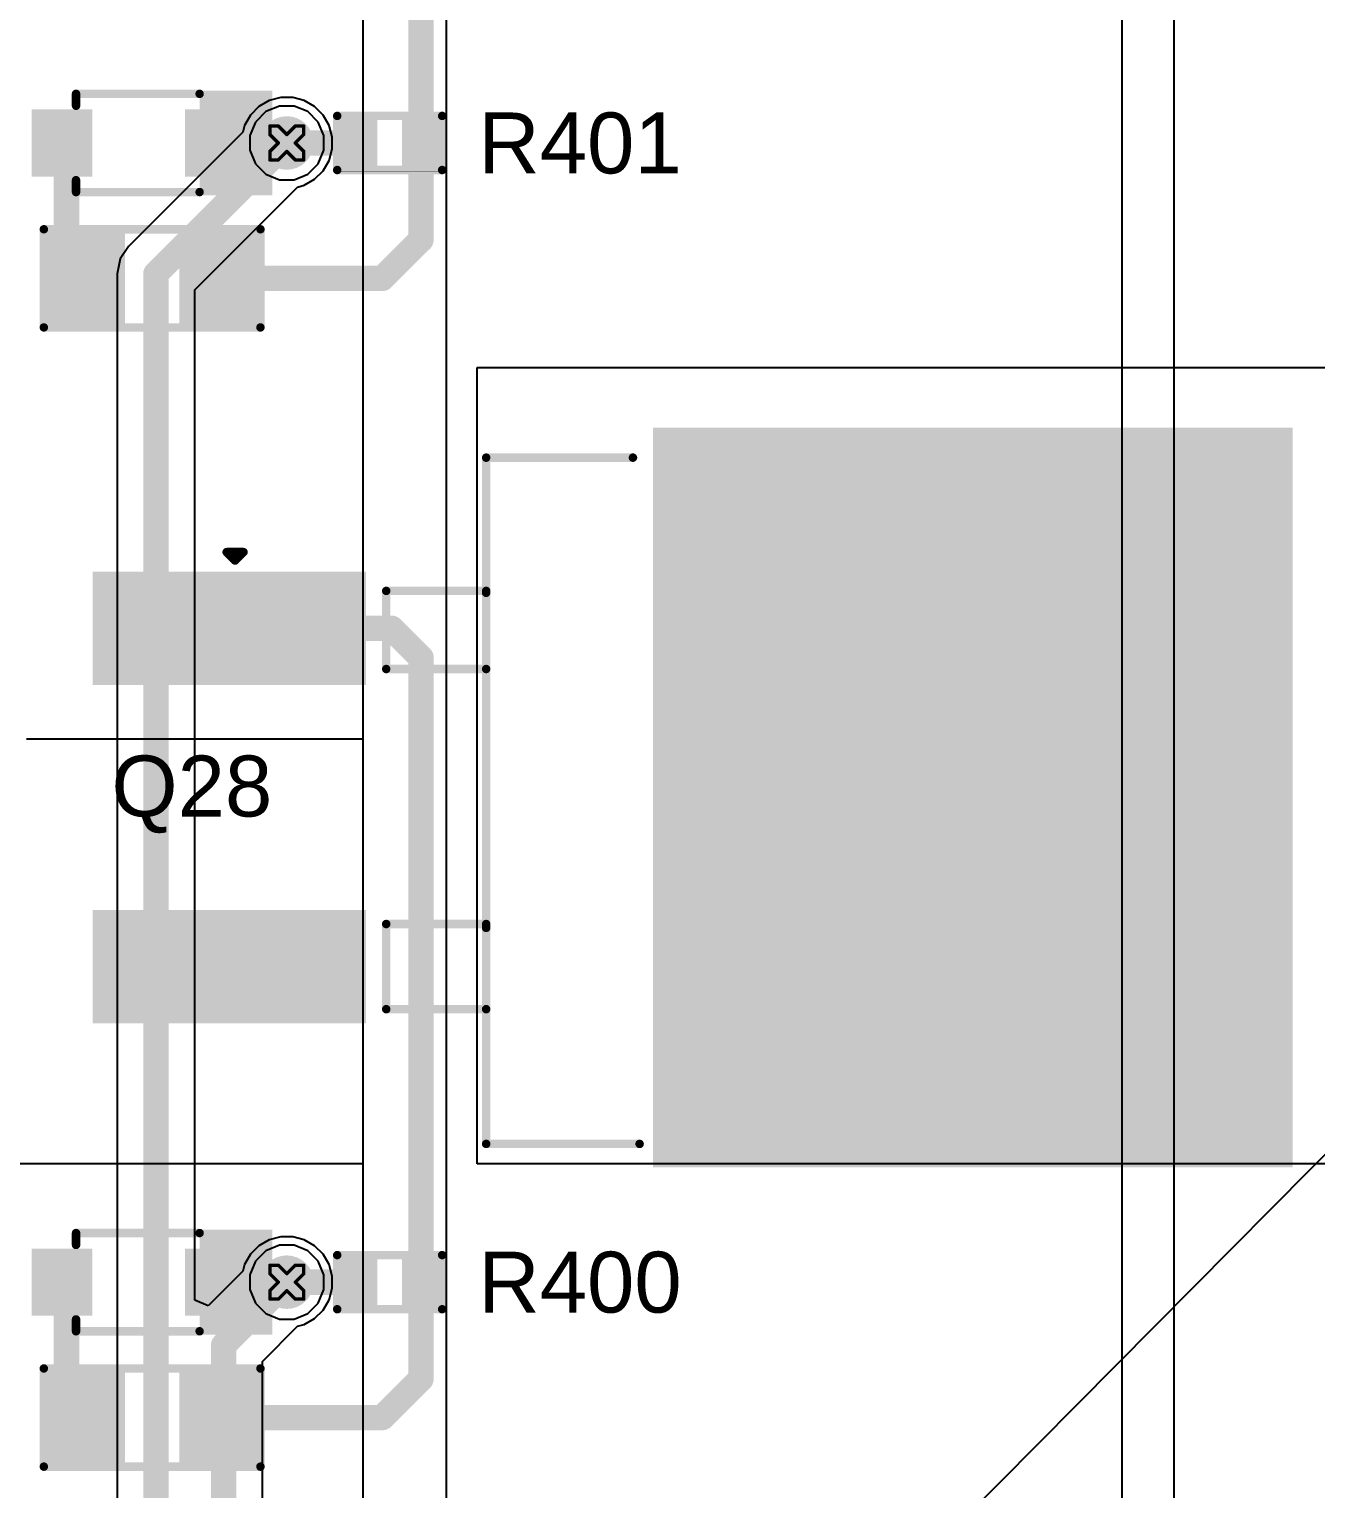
# Model space of a CAD drawing. Header units: inches. Extents: x 0 to 5379, y 0 to 5429.
# Drawn here: x 147.85 to 167.15, y 169.67 to 191.57 of the extents above; entities that cross this region are included whole.
import ezdxf

# ---------------------------------------------------------------- set-up
doc = ezdxf.new("R2010")
doc.units = ezdxf.units.IN
for name, color, linetype in [('Bottom Layer', 5, 'Continuous'), ('Bottom Solder', 6, 'Continuous'), ('Drill Drawing', 1, 'Continuous'), ('GND01', 16, 'Continuous'), ('GND02', 76, 'Continuous'), ('PWR', 156, 'Continuous'), ('SIG 01', 90, 'Continuous'), ('Top Layer', 1, 'Continuous'), ('Top Overlay', 2, 'Continuous'), ('Top Paste', 8, 'Continuous'), ('Top Solder', 216, 'Continuous'), ('Via Holes', 16, 'Continuous')]:
    doc.layers.add(name, color=color, linetype=linetype)
doc.styles.add('Arial', font='', dxfattribs={"height": 0.2})
doc.styles.get('Arial').set_extended_font_data('Arial')

# ---------------------------------------------------------------- blocks, each defined once
blk = doc.blocks.new('R___0402_370')
at = {"layer": 'Top Layer'}
for points in [[(-0.699, -0.318), (-0.699, 0.318), (-0.241, 0.318), (-0.241, -0.318)], [(0.241, -0.318), (0.241, 0.318), (0.699, 0.318), (0.699, -0.318)]]:
    blk.add_hatch(color=1, dxfattribs=at).paths.add_polyline_path(points)
at = {"layer": 'Top Paste'}
for points in [[(-0.699, -0.318), (-0.699, 0.318), (-0.241, 0.318), (-0.241, -0.318)], [(0.241, -0.318), (0.241, 0.318), (0.699, 0.318), (0.699, -0.318)]]:
    blk.add_hatch(color=8, dxfattribs=at).paths.add_polyline_path(points)
at = {"layer": 'Top Solder'}
for points in [[(-0.754, -0.373), (-0.754, 0.373), (-0.186, 0.373), (-0.186, -0.373)], [(0.186, -0.373), (0.186, 0.373), (0.754, 0.373), (0.754, -0.373)]]:
    blk.add_hatch(color=216, dxfattribs=at).paths.add_polyline_path(points)
at = {"layer": 'Top Overlay'}
for points in [[(-0.787, 0.406, 0.127, 0.127, 0), (0.787, 0.406, 0.127, 0.127, 0)], [(-0.787, -0.406, 0.127, 0.127, 0), (-0.787, 0.406, 0.127, 0.127, 0)], [(0.787, -0.406, 0.127, 0.127, 0), (0.787, 0.406, 0.127, 0.127, 0)], [(-0.787, -0.406, 0.127, 0.127, 0), (0.787, -0.406, 0.127, 0.127, 0)], [(-0.813, -0.432, 0.00323, 0.00323, 0), (0.813, -0.432, 0.00323, 0.00323, 0)]]:
    blk.add_lwpolyline(points, format="xyseb", dxfattribs=at)
for points in [[(-0.819, 0.406, 0.0635, 0.0635, 1), (-0.756, 0.406, 0.0635, 0.0635, 1)], [(-0.819, 0.406, 0.0635, 0.0635, 1), (-0.756, 0.406, 0.0635, 0.0635, 1)], [(0.756, 0.406, 0.0635, 0.0635, 1), (0.819, 0.406, 0.0635, 0.0635, 1)], [(0.756, 0.406, 0.0635, 0.0635, 1), (0.819, 0.406, 0.0635, 0.0635, 1)], [(-0.819, -0.406, 0.0635, 0.0635, 1), (-0.756, -0.406, 0.0635, 0.0635, 1)], [(-0.819, -0.406, 0.0635, 0.0635, 1), (-0.756, -0.406, 0.0635, 0.0635, 1)], [(-0.814, -0.432, 0.00161, 0.00161, 1), (-0.812, -0.432, 0.00161, 0.00161, 1)], [(0.756, -0.406, 0.0635, 0.0635, 1), (0.819, -0.406, 0.0635, 0.0635, 1)], [(0.756, -0.406, 0.0635, 0.0635, 1), (0.819, -0.406, 0.0635, 0.0635, 1)], [(0.812, -0.432, 0.00161, 0.00161, 1), (0.814, -0.432, 0.00161, 0.00161, 1)]]:
    blk.add_lwpolyline(points, format="xyseb", close=True, dxfattribs=at)
blk = doc.blocks.new('R___0402_371')
at = {"layer": 'Top Layer'}
for points in [[(-0.699, -0.318), (-0.699, 0.318), (-0.241, 0.318), (-0.241, -0.318)], [(0.241, -0.318), (0.241, 0.318), (0.699, 0.318), (0.699, -0.318)]]:
    blk.add_hatch(color=1, dxfattribs=at).paths.add_polyline_path(points)
at = {"layer": 'Top Paste'}
for points in [[(-0.699, -0.318), (-0.699, 0.318), (-0.241, 0.318), (-0.241, -0.318)], [(0.241, -0.318), (0.241, 0.318), (0.699, 0.318), (0.699, -0.318)]]:
    blk.add_hatch(color=8, dxfattribs=at).paths.add_polyline_path(points)
at = {"layer": 'Top Solder'}
for points in [[(-0.754, -0.373), (-0.754, 0.373), (-0.186, 0.373), (-0.186, -0.373)], [(0.186, -0.373), (0.186, 0.373), (0.754, 0.373), (0.754, -0.373)]]:
    blk.add_hatch(color=216, dxfattribs=at).paths.add_polyline_path(points)
at = {"layer": 'Top Overlay'}
for points in [[(-0.787, 0.406, 0.127, 0.127, 0), (0.787, 0.406, 0.127, 0.127, 0)], [(-0.787, -0.406, 0.127, 0.127, 0), (-0.787, 0.406, 0.127, 0.127, 0)], [(0.787, -0.406, 0.127, 0.127, 0), (0.787, 0.406, 0.127, 0.127, 0)], [(-0.787, -0.406, 0.127, 0.127, 0), (0.787, -0.406, 0.127, 0.127, 0)], [(-0.813, -0.432, 0.00323, 0.00323, 0), (0.813, -0.432, 0.00323, 0.00323, 0)]]:
    blk.add_lwpolyline(points, format="xyseb", dxfattribs=at)
for points in [[(-0.819, 0.406, 0.0635, 0.0635, 1), (-0.756, 0.406, 0.0635, 0.0635, 1)], [(-0.819, 0.406, 0.0635, 0.0635, 1), (-0.756, 0.406, 0.0635, 0.0635, 1)], [(0.756, 0.406, 0.0635, 0.0635, 1), (0.819, 0.406, 0.0635, 0.0635, 1)], [(0.756, 0.406, 0.0635, 0.0635, 1), (0.819, 0.406, 0.0635, 0.0635, 1)], [(-0.819, -0.406, 0.0635, 0.0635, 1), (-0.756, -0.406, 0.0635, 0.0635, 1)], [(-0.819, -0.406, 0.0635, 0.0635, 1), (-0.756, -0.406, 0.0635, 0.0635, 1)], [(-0.814, -0.432, 0.00161, 0.00161, 1), (-0.812, -0.432, 0.00161, 0.00161, 1)], [(0.756, -0.406, 0.0635, 0.0635, 1), (0.819, -0.406, 0.0635, 0.0635, 1)], [(0.756, -0.406, 0.0635, 0.0635, 1), (0.819, -0.406, 0.0635, 0.0635, 1)], [(0.812, -0.432, 0.00161, 0.00161, 1), (0.814, -0.432, 0.00161, 0.00161, 1)]]:
    blk.add_lwpolyline(points, format="xyseb", close=True, dxfattribs=at)
blk = doc.blocks.new('R___0805_373')
at = {"layer": 'Top Layer'}
for points in [[(-1.524, 0.635), (-0.508, 0.635), (-0.508, -0.635), (-1.524, -0.635)], [(0.508, 0.635), (1.524, 0.635), (1.524, -0.635), (0.508, -0.635)]]:
    blk.add_hatch(color=1, dxfattribs=at).paths.add_polyline_path(points)
at = {"layer": 'Top Paste'}
for points in [[(-1.524, 0.635), (-0.508, 0.635), (-0.508, -0.635), (-1.524, -0.635)], [(0.508, 0.635), (1.524, 0.635), (1.524, -0.635), (0.508, -0.635)]]:
    blk.add_hatch(color=8, dxfattribs=at).paths.add_polyline_path(points)
at = {"layer": 'Top Solder'}
for points in [[(-1.6256, 0.7366), (-0.4064, 0.7366), (-0.4064, -0.7366), (-1.6256, -0.7366)], [(0.4064, 0.7366), (1.6256, 0.7366), (1.6256, -0.7366), (0.4064, -0.7366)]]:
    blk.add_hatch(color=216, dxfattribs=at).paths.add_polyline_path(points)
at = {"layer": 'Top Overlay'}
for points in [[(-1.6256, 0.7366, 0.127, 0.127, 0), (1.6256, 0.7366, 0.127, 0.127, 0)], [(-1.6256, -0.7366, 0.127, 0.127, 0), (-1.6256, 0.7366, 0.127, 0.127, 0)], [(1.6256, -0.7366, 0.127, 0.127, 0), (1.6256, 0.7366, 0.127, 0.127, 0)], [(-1.6256, -0.7366, 0.127, 0.127, 0), (1.6256, -0.7366, 0.127, 0.127, 0)]]:
    blk.add_lwpolyline(points, format="xyseb", dxfattribs=at)
for points in [[(-1.65735, 0.7366, 0.0635, 0.0635, 1), (-1.59385, 0.7366, 0.0635, 0.0635, 1)], [(-1.65735, 0.7366, 0.0635, 0.0635, 1), (-1.59385, 0.7366, 0.0635, 0.0635, 1)], [(1.59385, 0.7366, 0.0635, 0.0635, 1), (1.65735, 0.7366, 0.0635, 0.0635, 1)], [(1.59385, 0.7366, 0.0635, 0.0635, 1), (1.65735, 0.7366, 0.0635, 0.0635, 1)], [(-1.65735, -0.7366, 0.0635, 0.0635, 1), (-1.59385, -0.7366, 0.0635, 0.0635, 1)], [(-1.65735, -0.7366, 0.0635, 0.0635, 1), (-1.59385, -0.7366, 0.0635, 0.0635, 1)], [(1.59385, -0.7366, 0.0635, 0.0635, 1), (1.65735, -0.7366, 0.0635, 0.0635, 1)], [(1.59385, -0.7366, 0.0635, 0.0635, 1), (1.65735, -0.7366, 0.0635, 0.0635, 1)]]:
    blk.add_lwpolyline(points, format="xyseb", close=True, dxfattribs=at)
blk = doc.blocks.new('R___0805_374')
at = {"layer": 'Top Layer'}
for points in [[(-1.524, 0.635), (-0.508, 0.635), (-0.508, -0.635), (-1.524, -0.635)], [(0.508, 0.635), (1.524, 0.635), (1.524, -0.635), (0.508, -0.635)]]:
    blk.add_hatch(color=1, dxfattribs=at).paths.add_polyline_path(points)
at = {"layer": 'Top Paste'}
for points in [[(-1.524, 0.635), (-0.508, 0.635), (-0.508, -0.635), (-1.524, -0.635)], [(0.508, 0.635), (1.524, 0.635), (1.524, -0.635), (0.508, -0.635)]]:
    blk.add_hatch(color=8, dxfattribs=at).paths.add_polyline_path(points)
at = {"layer": 'Top Solder'}
for points in [[(-1.6256, 0.7366), (-0.4064, 0.7366), (-0.4064, -0.7366), (-1.6256, -0.7366)], [(0.4064, 0.7366), (1.6256, 0.7366), (1.6256, -0.7366), (0.4064, -0.7366)]]:
    blk.add_hatch(color=216, dxfattribs=at).paths.add_polyline_path(points)
at = {"layer": 'Top Overlay'}
for points in [[(-1.6256, 0.7366, 0.127, 0.127, 0), (1.6256, 0.7366, 0.127, 0.127, 0)], [(-1.6256, -0.7366, 0.127, 0.127, 0), (-1.6256, 0.7366, 0.127, 0.127, 0)], [(1.6256, -0.7366, 0.127, 0.127, 0), (1.6256, 0.7366, 0.127, 0.127, 0)], [(-1.6256, -0.7366, 0.127, 0.127, 0), (1.6256, -0.7366, 0.127, 0.127, 0)]]:
    blk.add_lwpolyline(points, format="xyseb", dxfattribs=at)
for points in [[(-1.65735, 0.7366, 0.0635, 0.0635, 1), (-1.59385, 0.7366, 0.0635, 0.0635, 1)], [(-1.65735, 0.7366, 0.0635, 0.0635, 1), (-1.59385, 0.7366, 0.0635, 0.0635, 1)], [(1.59385, 0.7366, 0.0635, 0.0635, 1), (1.65735, 0.7366, 0.0635, 0.0635, 1)], [(1.59385, 0.7366, 0.0635, 0.0635, 1), (1.65735, 0.7366, 0.0635, 0.0635, 1)], [(-1.65735, -0.7366, 0.0635, 0.0635, 1), (-1.59385, -0.7366, 0.0635, 0.0635, 1)], [(-1.65735, -0.7366, 0.0635, 0.0635, 1), (-1.59385, -0.7366, 0.0635, 0.0635, 1)], [(1.59385, -0.7366, 0.0635, 0.0635, 1), (1.65735, -0.7366, 0.0635, 0.0635, 1)], [(1.59385, -0.7366, 0.0635, 0.0635, 1), (1.65735, -0.7366, 0.0635, 0.0635, 1)]]:
    blk.add_lwpolyline(points, format="xyseb", close=True, dxfattribs=at)
blk = doc.blocks.new('H2PAK_2_747')
at = {"layer": 'Top Layer'}
for points in [[(-5.5, 0.828), (-5.5, 10.328), (5.5, 10.328), (5.5, 0.828)], [(-3.34, -3.578), (-1.74, -3.578), (-1.74, -7.578), (-3.34, -7.578)], [(1.74, -3.578), (3.34, -3.578), (3.34, -7.578), (1.74, -7.578)]]:
    blk.add_hatch(color=1, dxfattribs=at).paths.add_polyline_path(points)
at = {"layer": 'Top Paste'}
for points in [[(-5.5, 0.828), (-5.5, 10.328), (5.5, 10.328), (5.5, 0.828)], [(-3.34, -3.578), (-1.74, -3.578), (-1.74, -7.578), (-3.34, -7.578)], [(1.74, -3.578), (3.34, -3.578), (3.34, -7.578), (1.74, -7.578)]]:
    blk.add_hatch(color=8, dxfattribs=at).paths.add_polyline_path(points)
at = {"layer": 'Top Solder'}
for points in [[(-5.551, 0.778), (-5.551, 10.379), (5.551, 10.379), (5.551, 0.778)], [(-3.391, -3.528), (-1.689, -3.528), (-1.689, -7.629), (-3.391, -7.629)], [(1.689, -3.528), (3.391, -3.528), (3.391, -7.629), (1.689, -7.629)]]:
    blk.add_hatch(color=216, dxfattribs=at).paths.add_polyline_path(points)
at = {"layer": 'Top Overlay'}
for points in [[(-5.1, -1.725, 0.127, 0.127, 0), (-5.1, 0.478, 0.127, 0.127, 0)], [(5.2, -1.725, 0.127, 0.127, 0), (5.2, 0.578, 0.127, 0.127, 0)], [(5.2, -1.725, 0.127, 0.127, 0), (-5.1, -1.725, 0.127, 0.127, 0)], [(-3.1, -3.225, 0.127, 0.127, 0), (-3.1, -1.725, 0.127, 0.127, 0)], [(-3.07, -1.725, 0.127, 0.127, 0), (-3.1, -1.725, 0.127, 0.127, 0)], [(-1.927, -3.225, 0.127, 0.127, 0), (-1.927, -1.725, 0.127, 0.127, 0)], [(1.9, -3.225, 0.127, 0.127, 0), (1.9, -1.725, 0.127, 0.127, 0)], [(1.959, -1.725, 0.127, 0.127, 0), (1.9, -1.725, 0.127, 0.127, 0)], [(3.178, -3.225, 0.127, 0.127, 0), (3.178, -1.725, 0.127, 0.127, 0)], [(-1.927, -3.225, 0.127, 0.127, 0), (-3.1, -3.225, 0.127, 0.127, 0)], [(3.178, -3.225, 0.127, 0.127, 0), (1.9, -3.225, 0.127, 0.127, 0)], [(-3.556, -5.493, 0.127, 0.127, 0), (-3.683, -5.366, 0.127, 0.127, 0)], [(-3.683, -5.62, 0.127, 0.127, 0), (-3.683, -5.366, 0.127, 0.127, 0)], [(-3.683, -5.62, 0.127, 0.127, 0), (-3.556, -5.493, 0.127, 0.127, 0)]]:
    blk.add_lwpolyline(points, format="xyseb", dxfattribs=at)
for points in [[(-5.132, 0.478, 0.0635, 0.0635, 1), (-5.068, 0.478, 0.0635, 0.0635, 1)], [(5.168, 0.578, 0.0635, 0.0635, 1), (5.232, 0.578, 0.0635, 0.0635, 1)], [(-5.132, -1.725, 0.0635, 0.0635, 1), (-5.068, -1.725, 0.0635, 0.0635, 1)], [(-5.132, -1.725, 0.0635, 0.0635, 1), (-5.068, -1.725, 0.0635, 0.0635, 1)], [(-3.132, -1.725, 0.0635, 0.0635, 1), (-3.068, -1.725, 0.0635, 0.0635, 1)], [(-3.132, -1.725, 0.0635, 0.0635, 1), (-3.068, -1.725, 0.0635, 0.0635, 1)], [(-3.102, -1.725, 0.0635, 0.0635, 1), (-3.039, -1.725, 0.0635, 0.0635, 1)], [(-1.959, -1.725, 0.0635, 0.0635, 1), (-1.896, -1.725, 0.0635, 0.0635, 1)], [(1.868, -1.725, 0.0635, 0.0635, 1), (1.932, -1.725, 0.0635, 0.0635, 1)], [(1.868, -1.725, 0.0635, 0.0635, 1), (1.932, -1.725, 0.0635, 0.0635, 1)], [(1.927, -1.725, 0.0635, 0.0635, 1), (1.99, -1.725, 0.0635, 0.0635, 1)], [(3.146, -1.725, 0.0635, 0.0635, 1), (3.21, -1.725, 0.0635, 0.0635, 1)], [(5.168, -1.725, 0.0635, 0.0635, 1), (5.232, -1.725, 0.0635, 0.0635, 1)], [(5.168, -1.725, 0.0635, 0.0635, 1), (5.232, -1.725, 0.0635, 0.0635, 1)], [(-3.132, -3.225, 0.0635, 0.0635, 1), (-3.068, -3.225, 0.0635, 0.0635, 1)], [(-3.132, -3.225, 0.0635, 0.0635, 1), (-3.068, -3.225, 0.0635, 0.0635, 1)], [(-1.959, -3.225, 0.0635, 0.0635, 1), (-1.896, -3.225, 0.0635, 0.0635, 1)], [(-1.959, -3.225, 0.0635, 0.0635, 1), (-1.896, -3.225, 0.0635, 0.0635, 1)], [(1.868, -3.225, 0.0635, 0.0635, 1), (1.932, -3.225, 0.0635, 0.0635, 1)], [(1.868, -3.225, 0.0635, 0.0635, 1), (1.932, -3.225, 0.0635, 0.0635, 1)], [(3.146, -3.225, 0.0635, 0.0635, 1), (3.21, -3.225, 0.0635, 0.0635, 1)], [(3.146, -3.225, 0.0635, 0.0635, 1), (3.21, -3.225, 0.0635, 0.0635, 1)], [(-3.714, -5.366, 0.0635, 0.0635, 1), (-3.651, -5.366, 0.0635, 0.0635, 1)], [(-3.714, -5.366, 0.0635, 0.0635, 1), (-3.651, -5.366, 0.0635, 0.0635, 1)], [(-3.587, -5.493, 0.0635, 0.0635, 1), (-3.524, -5.493, 0.0635, 0.0635, 1)], [(-3.587, -5.493, 0.0635, 0.0635, 1), (-3.524, -5.493, 0.0635, 0.0635, 1)], [(-3.714, -5.62, 0.0635, 0.0635, 1), (-3.651, -5.62, 0.0635, 0.0635, 1)], [(-3.714, -5.62, 0.0635, 0.0635, 1), (-3.651, -5.62, 0.0635, 0.0635, 1)]]:
    blk.add_lwpolyline(points, format="xyseb", close=True, dxfattribs=at)
blk = doc.blocks.new('SOD_323_859')
at = {"layer": 'Top Layer'}
for points in [[(-0.75, -0.45), (-1.55, -0.45), (-1.55, 0.45), (-0.75, 0.45)], [(1.55, -0.45), (0.75, -0.45), (0.75, 0.45), (1.55, 0.45)]]:
    blk.add_hatch(color=1, dxfattribs=at).paths.add_polyline_path(points)
at = {"layer": 'Top Overlay'}
for points in [[(-2.007, 0.483), (-0.915, 0.483), (-0.915, 0.788), (-2.007, 0.788)], [(-2.007, -0.508), (-1.575, -0.508), (-1.575, 0.508), (-2.007, 0.508)], [(-2.007, -0.787), (-0.915, -0.787), (-0.915, -0.482), (-2.007, -0.482)]]:
    blk.add_hatch(color=2, dxfattribs=at).paths.add_polyline_path(points)
at = {"layer": 'Top Paste'}
for points in [[(-0.75, -0.45), (-1.55, -0.45), (-1.55, 0.45), (-0.75, 0.45)], [(1.55, -0.45), (0.75, -0.45), (0.75, 0.45), (1.55, 0.45)]]:
    blk.add_hatch(color=8, dxfattribs=at).paths.add_polyline_path(points)
at = {"layer": 'Top Solder'}
for points in [[(-0.695, -0.505), (-1.605, -0.505), (-1.605, 0.505), (-0.695, 0.505)], [(1.605, -0.505), (0.695, -0.505), (0.695, 0.505), (1.605, 0.505)]]:
    blk.add_hatch(color=216, dxfattribs=at).paths.add_polyline_path(points)
at = {"layer": 'Top Overlay'}
for points in [[(0.94, 0.737, 0.127, 0.127, 0), (-0.914, 0.737, 0.127, 0.127, 0)], [(0.94, 0.737, 0.127, 0.127, 0), (0.94, 0.559, 0.127, 0.127, 0)], [(0.94, -0.559, 0.127, 0.127, 0), (0.94, -0.737, 0.127, 0.127, 0)], [(0.94, -0.737, 0.127, 0.127, 0), (-0.914, -0.737, 0.127, 0.127, 0)]]:
    blk.add_lwpolyline(points, format="xyseb", dxfattribs=at)
for points in [[(-0.946, 0.737, 0.0635, 0.0635, 1), (-0.883, 0.737, 0.0635, 0.0635, 1)], [(0.908, 0.737, 0.0635, 0.0635, 1), (0.972, 0.737, 0.0635, 0.0635, 1)], [(0.908, 0.737, 0.0635, 0.0635, 1), (0.972, 0.737, 0.0635, 0.0635, 1)], [(0.908, 0.559, 0.0635, 0.0635, 1), (0.972, 0.559, 0.0635, 0.0635, 1)], [(0.908, -0.559, 0.0635, 0.0635, 1), (0.972, -0.559, 0.0635, 0.0635, 1)], [(-0.946, -0.737, 0.0635, 0.0635, 1), (-0.883, -0.737, 0.0635, 0.0635, 1)], [(0.908, -0.737, 0.0635, 0.0635, 1), (0.972, -0.737, 0.0635, 0.0635, 1)], [(0.908, -0.737, 0.0635, 0.0635, 1), (0.972, -0.737, 0.0635, 0.0635, 1)]]:
    blk.add_lwpolyline(points, format="xyseb", close=True, dxfattribs=at)
blk = doc.blocks.new('SOD_323_860')
at = {"layer": 'Top Layer'}
for points in [[(-0.75, -0.45), (-1.55, -0.45), (-1.55, 0.45), (-0.75, 0.45)], [(1.55, -0.45), (0.75, -0.45), (0.75, 0.45), (1.55, 0.45)]]:
    blk.add_hatch(color=1, dxfattribs=at).paths.add_polyline_path(points)
at = {"layer": 'Top Overlay'}
for points in [[(-2.007, 0.483), (-0.914, 0.483), (-0.914, 0.788), (-2.007, 0.788)], [(-2.007, -0.508), (-1.575, -0.508), (-1.575, 0.508), (-2.007, 0.508)], [(-2.007, -0.787), (-0.914, -0.787), (-0.914, -0.482), (-2.007, -0.482)]]:
    blk.add_hatch(color=2, dxfattribs=at).paths.add_polyline_path(points)
at = {"layer": 'Top Paste'}
for points in [[(-0.75, -0.45), (-1.55, -0.45), (-1.55, 0.45), (-0.75, 0.45)], [(1.55, -0.45), (0.75, -0.45), (0.75, 0.45), (1.55, 0.45)]]:
    blk.add_hatch(color=8, dxfattribs=at).paths.add_polyline_path(points)
at = {"layer": 'Top Solder'}
for points in [[(-0.695, -0.505), (-1.605, -0.505), (-1.605, 0.505), (-0.695, 0.505)], [(1.605, -0.505), (0.695, -0.505), (0.695, 0.505), (1.605, 0.505)]]:
    blk.add_hatch(color=216, dxfattribs=at).paths.add_polyline_path(points)
at = {"layer": 'Top Overlay'}
for points in [[(0.94, 0.737, 0.127, 0.127, 0), (-0.914, 0.737, 0.127, 0.127, 0)], [(0.94, 0.737, 0.127, 0.127, 0), (0.94, 0.559, 0.127, 0.127, 0)], [(0.94, -0.559, 0.127, 0.127, 0), (0.94, -0.737, 0.127, 0.127, 0)], [(0.94, -0.737, 0.127, 0.127, 0), (-0.914, -0.737, 0.127, 0.127, 0)]]:
    blk.add_lwpolyline(points, format="xyseb", dxfattribs=at)
for points in [[(-0.946, 0.737, 0.0635, 0.0635, 1), (-0.883, 0.737, 0.0635, 0.0635, 1)], [(0.908, 0.737, 0.0635, 0.0635, 1), (0.972, 0.737, 0.0635, 0.0635, 1)], [(0.908, 0.737, 0.0635, 0.0635, 1), (0.972, 0.737, 0.0635, 0.0635, 1)], [(0.908, 0.559, 0.0635, 0.0635, 1), (0.972, 0.559, 0.0635, 0.0635, 1)], [(0.908, -0.559, 0.0635, 0.0635, 1), (0.972, -0.559, 0.0635, 0.0635, 1)], [(-0.946, -0.737, 0.0635, 0.0635, 1), (-0.883, -0.737, 0.0635, 0.0635, 1)], [(0.908, -0.737, 0.0635, 0.0635, 1), (0.972, -0.737, 0.0635, 0.0635, 1)], [(0.908, -0.737, 0.0635, 0.0635, 1), (0.972, -0.737, 0.0635, 0.0635, 1)]]:
    blk.add_lwpolyline(points, format="xyseb", close=True, dxfattribs=at)

msp = doc.modelspace()

# ---------------------------------------------------------------- hatches: boundary and pattern name
at = {"layer": 'Bottom Layer'}
h = msp.add_hatch(color=5, dxfattribs=at)
edge = h.paths.add_edge_path()
edge.add_arc((151.712, 189.865), 0.3, 0, 360)
h = msp.add_hatch(color=5, dxfattribs=at)
edge = h.paths.add_edge_path()
edge.add_arc((151.712, 172.767), 0.3, 0, 360)
at = {"layer": 'Bottom Solder'}
h = msp.add_hatch(color=6, dxfattribs=at)
edge = h.paths.add_edge_path()
edge.add_arc((151.712, 189.865), 0.402, 0, 360)
h = msp.add_hatch(color=6, dxfattribs=at)
edge = h.paths.add_edge_path()
edge.add_arc((151.712, 172.767), 0.402, 0, 360)
at = {"layer": 'GND01'}
h = msp.add_hatch(color=16, dxfattribs=at)
edge = h.paths.add_edge_path()
edge.add_arc((151.712, 189.865), 0.3, 0, 360)
h = msp.add_hatch(color=16, dxfattribs=at)
edge = h.paths.add_edge_path()
edge.add_arc((151.712, 172.767), 0.3, 0, 360)
at = {"layer": 'GND02'}
h = msp.add_hatch(color=76, dxfattribs=at)
edge = h.paths.add_edge_path()
edge.add_arc((151.712, 189.865), 0.3, 0, 360)
h = msp.add_hatch(color=76, dxfattribs=at)
edge = h.paths.add_edge_path()
edge.add_arc((151.712, 172.767), 0.3, 0, 360)
at = {"layer": 'PWR'}
h = msp.add_hatch(color=156, dxfattribs=at)
edge = h.paths.add_edge_path()
edge.add_arc((151.712, 189.865), 0.3, 0, 360)
h = msp.add_hatch(color=156, dxfattribs=at)
edge = h.paths.add_edge_path()
edge.add_arc((151.712, 172.767), 0.3, 0, 360)
at = {"layer": 'SIG 01'}
h = msp.add_hatch(color=90, dxfattribs=at)
edge = h.paths.add_edge_path()
edge.add_arc((151.712, 189.865), 0.3, 0, 360)
h = msp.add_hatch(color=90, dxfattribs=at)
edge = h.paths.add_edge_path()
edge.add_arc((151.712, 172.767), 0.3, 0, 360)
at = {"layer": 'Top Layer'}
h = msp.add_hatch(color=1, dxfattribs=at)
edge = h.paths.add_edge_path()
edge.add_arc((151.712, 189.865), 0.3, 0, 360)
h = msp.add_hatch(color=1, dxfattribs=at)
edge = h.paths.add_edge_path()
edge.add_arc((151.712, 172.767), 0.3, 0, 360)
at = {"layer": 'Top Solder'}
h = msp.add_hatch(color=216, dxfattribs=at)
edge = h.paths.add_edge_path()
edge.add_arc((151.712, 189.865), 0.402, 0, 360)
h = msp.add_hatch(color=216, dxfattribs=at)
edge = h.paths.add_edge_path()
edge.add_arc((151.712, 172.767), 0.402, 0, 360)
at = {"layer": 'Via Holes'}
h = msp.add_hatch(color=7, dxfattribs=at)
edge = h.paths.add_edge_path()
edge.add_arc((151.712, 189.865), 0.15, 0, 360)
h = msp.add_hatch(color=7, dxfattribs=at)
edge = h.paths.add_edge_path()
edge.add_arc((151.712, 172.767), 0.15, 0, 360)

# ---------------------------------------------------------------- linework, layer by layer
at = {"layer": 'Bottom Layer'}
for p, q in [((152.851, 219.659), (152.851, 154.98)), ((154.108, 156.083), (154.108, 219.659)), ((154.108, 156.083), (154.108, 219.612)), ((152.851, 211.774), (152.851, 154.98)), ((164.242, 209.394), (164.242, 168.529)), ((165.03, 169.392), (165.03, 208.915)), ((151.602, 190.419), (151.398, 190.335)), ((151.822, 190.419), (151.602, 190.419)), ((152.026, 190.335), (151.822, 190.419)), ((151.242, 190.179), (151.158, 189.975)), ((151.398, 190.335), (151.242, 190.179)), ((152.182, 190.179), (152.026, 190.335)), ((152.266, 189.975), (152.182, 190.179)), ((151.158, 189.975), (151.158, 189.755)), ((152.266, 189.755), (152.266, 189.975)), ((151.158, 189.755), (151.242, 189.551)), ((152.182, 189.551), (152.266, 189.755)), ((151.242, 189.551), (151.398, 189.395)), ((152.026, 189.395), (152.182, 189.551)), ((151.398, 189.395), (151.602, 189.311)), ((151.602, 189.311), (151.822, 189.311)), ((151.822, 189.311), (152.026, 189.395)), ((151.602, 173.321), (151.398, 173.237)), ((151.822, 173.321), (151.602, 173.321)), ((152.026, 173.237), (151.822, 173.321)), ((151.242, 173.081), (151.158, 172.877)), ((151.398, 173.237), (151.242, 173.081)), ((152.182, 173.081), (152.026, 173.237)), ((152.266, 172.877), (152.182, 173.081)), ((151.158, 172.877), (151.158, 172.657)), ((152.266, 172.657), (152.266, 172.877)), ((151.158, 172.657), (151.242, 172.453)), ((152.182, 172.453), (152.266, 172.657)), ((151.242, 172.453), (151.398, 172.298)), ((152.026, 172.298), (152.182, 172.453)), ((151.398, 172.298), (151.602, 172.213)), ((151.602, 172.213), (151.822, 172.213)), ((151.822, 172.213), (152.026, 172.298))]:
    msp.add_line(p, q, dxfattribs=at)
at = {"layer": 'Bottom Solder'}
msp.add_line((6.245, 12.319), (5379.208, 5429.208), dxfattribs=at)
at = {"layer": 'Drill Drawing'}
for points in [[(151.458, 189.992, 0.0508, 0.0508, 0), (151.458, 190.119, 0.0508, 0.0508, 0)], [(151.458, 190.119, 0.0508, 0.0508, 0), (151.585, 190.119, 0.0508, 0.0508, 0)], [(151.458, 189.992, 0.0508, 0.0508, 0), (151.585, 189.865, 0.0508, 0.0508, 0)], [(151.585, 190.119, 0.0508, 0.0508, 0), (151.712, 189.992, 0.0508, 0.0508, 0)], [(151.712, 189.992, 0.0508, 0.0508, 0), (151.839, 190.119, 0.0508, 0.0508, 0)], [(151.839, 190.119, 0.0508, 0.0508, 0), (151.966, 190.119, 0.0508, 0.0508, 0)], [(151.839, 189.865, 0.0508, 0.0508, 0), (151.966, 189.992, 0.0508, 0.0508, 0)], [(151.966, 189.992, 0.0508, 0.0508, 0), (151.966, 190.119, 0.0508, 0.0508, 0)], [(151.458, 189.738, 0.0508, 0.0508, 0), (151.585, 189.865, 0.0508, 0.0508, 0)], [(151.458, 189.611, 0.0508, 0.0508, 0), (151.458, 189.738, 0.0508, 0.0508, 0)], [(151.585, 189.611, 0.0508, 0.0508, 0), (151.712, 189.738, 0.0508, 0.0508, 0)], [(151.712, 189.738, 0.0508, 0.0508, 0), (151.839, 189.611, 0.0508, 0.0508, 0)], [(151.839, 189.865, 0.0508, 0.0508, 0), (151.966, 189.738, 0.0508, 0.0508, 0)], [(151.966, 189.611, 0.0508, 0.0508, 0), (151.966, 189.738, 0.0508, 0.0508, 0)], [(151.458, 189.611, 0.0508, 0.0508, 0), (151.585, 189.611, 0.0508, 0.0508, 0)], [(151.839, 189.611, 0.0508, 0.0508, 0), (151.966, 189.611, 0.0508, 0.0508, 0)], [(151.458, 172.894, 0.0508, 0.0508, 0), (151.458, 173.021, 0.0508, 0.0508, 0)], [(151.458, 173.021, 0.0508, 0.0508, 0), (151.585, 173.021, 0.0508, 0.0508, 0)], [(151.458, 172.894, 0.0508, 0.0508, 0), (151.585, 172.767, 0.0508, 0.0508, 0)], [(151.585, 173.021, 0.0508, 0.0508, 0), (151.712, 172.894, 0.0508, 0.0508, 0)], [(151.712, 172.894, 0.0508, 0.0508, 0), (151.839, 173.021, 0.0508, 0.0508, 0)], [(151.839, 173.021, 0.0508, 0.0508, 0), (151.966, 173.021, 0.0508, 0.0508, 0)], [(151.839, 172.767, 0.0508, 0.0508, 0), (151.966, 172.894, 0.0508, 0.0508, 0)], [(151.966, 172.894, 0.0508, 0.0508, 0), (151.966, 173.021, 0.0508, 0.0508, 0)], [(151.458, 172.64, 0.0508, 0.0508, 0), (151.585, 172.767, 0.0508, 0.0508, 0)], [(151.458, 172.513, 0.0508, 0.0508, 0), (151.458, 172.64, 0.0508, 0.0508, 0)], [(151.585, 172.513, 0.0508, 0.0508, 0), (151.712, 172.64, 0.0508, 0.0508, 0)], [(151.712, 172.64, 0.0508, 0.0508, 0), (151.839, 172.513, 0.0508, 0.0508, 0)], [(151.839, 172.767, 0.0508, 0.0508, 0), (151.966, 172.64, 0.0508, 0.0508, 0)], [(151.966, 172.513, 0.0508, 0.0508, 0), (151.966, 172.64, 0.0508, 0.0508, 0)], [(151.458, 172.513, 0.0508, 0.0508, 0), (151.585, 172.513, 0.0508, 0.0508, 0)], [(151.839, 172.513, 0.0508, 0.0508, 0), (151.966, 172.513, 0.0508, 0.0508, 0)]]:
    msp.add_lwpolyline(points, format="xyseb", dxfattribs=at)
for points in [[(151.445, 190.119, 0.0254, 0.0254, 1), (151.471, 190.119, 0.0254, 0.0254, 1)], [(151.445, 190.119, 0.0254, 0.0254, 1), (151.471, 190.119, 0.0254, 0.0254, 1)], [(151.445, 189.992, 0.0254, 0.0254, 1), (151.471, 189.992, 0.0254, 0.0254, 1)], [(151.445, 189.992, 0.0254, 0.0254, 1), (151.471, 189.992, 0.0254, 0.0254, 1)], [(151.572, 190.119, 0.0254, 0.0254, 1), (151.598, 190.119, 0.0254, 0.0254, 1)], [(151.572, 190.119, 0.0254, 0.0254, 1), (151.598, 190.119, 0.0254, 0.0254, 1)], [(151.699, 189.992, 0.0254, 0.0254, 1), (151.725, 189.992, 0.0254, 0.0254, 1)], [(151.699, 189.992, 0.0254, 0.0254, 1), (151.725, 189.992, 0.0254, 0.0254, 1)], [(151.826, 190.119, 0.0254, 0.0254, 1), (151.852, 190.119, 0.0254, 0.0254, 1)], [(151.826, 190.119, 0.0254, 0.0254, 1), (151.852, 190.119, 0.0254, 0.0254, 1)], [(151.953, 190.119, 0.0254, 0.0254, 1), (151.979, 190.119, 0.0254, 0.0254, 1)], [(151.953, 190.119, 0.0254, 0.0254, 1), (151.979, 190.119, 0.0254, 0.0254, 1)], [(151.953, 189.992, 0.0254, 0.0254, 1), (151.979, 189.992, 0.0254, 0.0254, 1)], [(151.953, 189.992, 0.0254, 0.0254, 1), (151.979, 189.992, 0.0254, 0.0254, 1)], [(151.445, 189.738, 0.0254, 0.0254, 1), (151.471, 189.738, 0.0254, 0.0254, 1)], [(151.445, 189.738, 0.0254, 0.0254, 1), (151.471, 189.738, 0.0254, 0.0254, 1)], [(151.572, 189.865, 0.0254, 0.0254, 1), (151.598, 189.865, 0.0254, 0.0254, 1)], [(151.572, 189.865, 0.0254, 0.0254, 1), (151.598, 189.865, 0.0254, 0.0254, 1)], [(151.699, 189.738, 0.0254, 0.0254, 1), (151.725, 189.738, 0.0254, 0.0254, 1)], [(151.699, 189.738, 0.0254, 0.0254, 1), (151.725, 189.738, 0.0254, 0.0254, 1)], [(151.826, 189.865, 0.0254, 0.0254, 1), (151.852, 189.865, 0.0254, 0.0254, 1)], [(151.826, 189.865, 0.0254, 0.0254, 1), (151.852, 189.865, 0.0254, 0.0254, 1)], [(151.953, 189.738, 0.0254, 0.0254, 1), (151.979, 189.738, 0.0254, 0.0254, 1)], [(151.953, 189.738, 0.0254, 0.0254, 1), (151.979, 189.738, 0.0254, 0.0254, 1)], [(151.445, 189.611, 0.0254, 0.0254, 1), (151.471, 189.611, 0.0254, 0.0254, 1)], [(151.445, 189.611, 0.0254, 0.0254, 1), (151.471, 189.611, 0.0254, 0.0254, 1)], [(151.572, 189.611, 0.0254, 0.0254, 1), (151.598, 189.611, 0.0254, 0.0254, 1)], [(151.572, 189.611, 0.0254, 0.0254, 1), (151.598, 189.611, 0.0254, 0.0254, 1)], [(151.826, 189.611, 0.0254, 0.0254, 1), (151.852, 189.611, 0.0254, 0.0254, 1)], [(151.826, 189.611, 0.0254, 0.0254, 1), (151.852, 189.611, 0.0254, 0.0254, 1)], [(151.953, 189.611, 0.0254, 0.0254, 1), (151.979, 189.611, 0.0254, 0.0254, 1)], [(151.953, 189.611, 0.0254, 0.0254, 1), (151.979, 189.611, 0.0254, 0.0254, 1)], [(151.445, 173.021, 0.0254, 0.0254, 1), (151.471, 173.021, 0.0254, 0.0254, 1)], [(151.445, 173.021, 0.0254, 0.0254, 1), (151.471, 173.021, 0.0254, 0.0254, 1)], [(151.445, 172.894, 0.0254, 0.0254, 1), (151.471, 172.894, 0.0254, 0.0254, 1)], [(151.445, 172.894, 0.0254, 0.0254, 1), (151.471, 172.894, 0.0254, 0.0254, 1)], [(151.572, 173.021, 0.0254, 0.0254, 1), (151.598, 173.021, 0.0254, 0.0254, 1)], [(151.572, 173.021, 0.0254, 0.0254, 1), (151.598, 173.021, 0.0254, 0.0254, 1)], [(151.699, 172.894, 0.0254, 0.0254, 1), (151.725, 172.894, 0.0254, 0.0254, 1)], [(151.699, 172.894, 0.0254, 0.0254, 1), (151.725, 172.894, 0.0254, 0.0254, 1)], [(151.826, 173.021, 0.0254, 0.0254, 1), (151.852, 173.021, 0.0254, 0.0254, 1)], [(151.826, 173.021, 0.0254, 0.0254, 1), (151.852, 173.021, 0.0254, 0.0254, 1)], [(151.953, 173.021, 0.0254, 0.0254, 1), (151.979, 173.021, 0.0254, 0.0254, 1)], [(151.953, 173.021, 0.0254, 0.0254, 1), (151.979, 173.021, 0.0254, 0.0254, 1)], [(151.953, 172.894, 0.0254, 0.0254, 1), (151.979, 172.894, 0.0254, 0.0254, 1)], [(151.953, 172.894, 0.0254, 0.0254, 1), (151.979, 172.894, 0.0254, 0.0254, 1)], [(151.445, 172.64, 0.0254, 0.0254, 1), (151.471, 172.64, 0.0254, 0.0254, 1)], [(151.445, 172.64, 0.0254, 0.0254, 1), (151.471, 172.64, 0.0254, 0.0254, 1)], [(151.572, 172.767, 0.0254, 0.0254, 1), (151.598, 172.767, 0.0254, 0.0254, 1)], [(151.572, 172.767, 0.0254, 0.0254, 1), (151.598, 172.767, 0.0254, 0.0254, 1)], [(151.699, 172.64, 0.0254, 0.0254, 1), (151.725, 172.64, 0.0254, 0.0254, 1)], [(151.699, 172.64, 0.0254, 0.0254, 1), (151.725, 172.64, 0.0254, 0.0254, 1)], [(151.826, 172.767, 0.0254, 0.0254, 1), (151.852, 172.767, 0.0254, 0.0254, 1)], [(151.826, 172.767, 0.0254, 0.0254, 1), (151.852, 172.767, 0.0254, 0.0254, 1)], [(151.953, 172.64, 0.0254, 0.0254, 1), (151.979, 172.64, 0.0254, 0.0254, 1)], [(151.953, 172.64, 0.0254, 0.0254, 1), (151.979, 172.64, 0.0254, 0.0254, 1)], [(151.445, 172.513, 0.0254, 0.0254, 1), (151.471, 172.513, 0.0254, 0.0254, 1)], [(151.445, 172.513, 0.0254, 0.0254, 1), (151.471, 172.513, 0.0254, 0.0254, 1)], [(151.572, 172.513, 0.0254, 0.0254, 1), (151.598, 172.513, 0.0254, 0.0254, 1)], [(151.572, 172.513, 0.0254, 0.0254, 1), (151.598, 172.513, 0.0254, 0.0254, 1)], [(151.826, 172.513, 0.0254, 0.0254, 1), (151.852, 172.513, 0.0254, 0.0254, 1)], [(151.826, 172.513, 0.0254, 0.0254, 1), (151.852, 172.513, 0.0254, 0.0254, 1)], [(151.953, 172.513, 0.0254, 0.0254, 1), (151.979, 172.513, 0.0254, 0.0254, 1)], [(151.953, 172.513, 0.0254, 0.0254, 1), (151.979, 172.513, 0.0254, 0.0254, 1)]]:
    msp.add_lwpolyline(points, format="xyseb", close=True, dxfattribs=at)
at = {"layer": 'GND01'}
for p, q in [((151.602, 190.419), (151.398, 190.335)), ((151.822, 190.419), (151.602, 190.419)), ((152.026, 190.335), (151.822, 190.419)), ((151.242, 190.179), (151.158, 189.975)), ((151.398, 190.335), (151.242, 190.179)), ((152.182, 190.179), (152.026, 190.335)), ((152.266, 189.975), (152.182, 190.179)), ((151.158, 189.975), (151.158, 189.755)), ((152.266, 189.755), (152.266, 189.975)), ((151.158, 189.755), (151.242, 189.551)), ((152.182, 189.551), (152.266, 189.755)), ((151.242, 189.551), (151.398, 189.395)), ((152.026, 189.395), (152.182, 189.551)), ((151.398, 189.395), (151.602, 189.311)), ((151.602, 189.311), (151.822, 189.311)), ((151.822, 189.311), (152.026, 189.395)), ((151.602, 173.321), (151.398, 173.237)), ((151.822, 173.321), (151.602, 173.321)), ((152.026, 173.237), (151.822, 173.321)), ((151.242, 173.081), (151.158, 172.877)), ((151.398, 173.237), (151.242, 173.081)), ((152.182, 173.081), (152.026, 173.237)), ((152.266, 172.877), (152.182, 173.081)), ((151.158, 172.877), (151.158, 172.657)), ((152.266, 172.657), (152.266, 172.877)), ((151.158, 172.657), (151.242, 172.453)), ((152.182, 172.453), (152.266, 172.657)), ((151.242, 172.453), (151.398, 172.298)), ((152.026, 172.298), (152.182, 172.453)), ((151.398, 172.298), (151.602, 172.213)), ((151.602, 172.213), (151.822, 172.213)), ((151.822, 172.213), (152.026, 172.298))]:
    msp.add_line(p, q, dxfattribs=at)
at = {"layer": 'GND02'}
for p, q in [((151.602, 190.419), (151.398, 190.335)), ((151.822, 190.419), (151.602, 190.419)), ((152.026, 190.335), (151.822, 190.419)), ((151.242, 190.179), (151.158, 189.975)), ((151.398, 190.335), (151.242, 190.179)), ((152.182, 190.179), (152.026, 190.335)), ((152.266, 189.975), (152.182, 190.179)), ((151.158, 189.975), (151.158, 189.755)), ((152.266, 189.755), (152.266, 189.975)), ((151.158, 189.755), (151.242, 189.551)), ((152.182, 189.551), (152.266, 189.755)), ((151.242, 189.551), (151.398, 189.395)), ((152.026, 189.395), (152.182, 189.551)), ((151.398, 189.395), (151.602, 189.311)), ((151.602, 189.311), (151.822, 189.311)), ((151.822, 189.311), (152.026, 189.395)), ((151.602, 173.321), (151.398, 173.237)), ((151.822, 173.321), (151.602, 173.321)), ((152.026, 173.237), (151.822, 173.321)), ((151.242, 173.081), (151.158, 172.877)), ((151.398, 173.237), (151.242, 173.081)), ((152.182, 173.081), (152.026, 173.237)), ((152.266, 172.877), (152.182, 173.081)), ((151.158, 172.877), (151.158, 172.657)), ((152.266, 172.657), (152.266, 172.877)), ((151.158, 172.657), (151.242, 172.453)), ((152.182, 172.453), (152.266, 172.657)), ((151.242, 172.453), (151.398, 172.298)), ((152.026, 172.298), (152.182, 172.453)), ((151.398, 172.298), (151.602, 172.213)), ((151.602, 172.213), (151.822, 172.213)), ((151.822, 172.213), (152.026, 172.298))]:
    msp.add_line(p, q, dxfattribs=at)
at = {"layer": 'PWR'}
for p, q in [((151.602, 190.419), (151.398, 190.335)), ((151.822, 190.419), (151.602, 190.419)), ((152.026, 190.335), (151.822, 190.419)), ((151.242, 190.179), (151.158, 189.975)), ((151.398, 190.335), (151.242, 190.179)), ((152.182, 190.179), (152.026, 190.335)), ((152.266, 189.975), (152.182, 190.179)), ((151.158, 189.975), (151.158, 189.755)), ((152.266, 189.755), (152.266, 189.975)), ((151.158, 189.755), (151.242, 189.551)), ((152.182, 189.551), (152.266, 189.755)), ((151.242, 189.551), (151.398, 189.395)), ((152.026, 189.395), (152.182, 189.551)), ((151.398, 189.395), (151.602, 189.311)), ((151.602, 189.311), (151.822, 189.311)), ((151.822, 189.311), (152.026, 189.395)), ((151.602, 173.321), (151.398, 173.237)), ((151.822, 173.321), (151.602, 173.321)), ((152.026, 173.237), (151.822, 173.321)), ((151.242, 173.081), (151.158, 172.877)), ((151.398, 173.237), (151.242, 173.081)), ((152.182, 173.081), (152.026, 173.237)), ((152.266, 172.877), (152.182, 173.081)), ((151.158, 172.877), (151.158, 172.657)), ((152.266, 172.657), (152.266, 172.877)), ((151.158, 172.657), (151.242, 172.453)), ((152.182, 172.453), (152.266, 172.657)), ((151.242, 172.453), (151.398, 172.298)), ((152.026, 172.298), (152.182, 172.453)), ((151.398, 172.298), (151.602, 172.213)), ((151.602, 172.213), (151.822, 172.213)), ((151.822, 172.213), (152.026, 172.298))]:
    msp.add_line(p, q, dxfattribs=at)
at = {"layer": 'SIG 01'}
for p, q in [((151.294, 190.41), (151.167, 190.283)), ((151.449, 190.5), (151.294, 190.41)), ((151.622, 190.546), (151.449, 190.5)), ((151.802, 190.546), (151.622, 190.546)), ((151.975, 190.5), (151.802, 190.546)), ((152.13, 190.41), (151.975, 190.5)), ((152.257, 190.283), (152.13, 190.41)), ((151.167, 190.283), (151.077, 190.128)), ((152.347, 190.128), (152.257, 190.283)), ((151.051, 190.029), (149.335, 188.313)), ((151.077, 190.128), (151.051, 190.029)), ((152.393, 189.955), (152.347, 190.128)), ((152.393, 189.775), (152.393, 189.955)), ((152.347, 189.602), (152.393, 189.775)), ((152.257, 189.447), (152.347, 189.602)), ((151.975, 189.23), (152.13, 189.32)), ((152.13, 189.32), (152.257, 189.447)), ((150.33, 187.66), (151.873, 189.203)), ((151.873, 189.203), (151.975, 189.23)), ((149.335, 188.313), (149.209, 188.124)), ((149.209, 188.124), (149.164, 187.901)), ((149.164, 187.901), (149.164, 155.016)), ((150.33, 172.497), (150.33, 187.66)), ((151.294, 173.312), (151.167, 173.185)), ((151.449, 173.402), (151.294, 173.312)), ((151.622, 173.448), (151.449, 173.402)), ((151.802, 173.448), (151.622, 173.448)), ((151.975, 173.402), (151.802, 173.448)), ((152.13, 173.312), (151.975, 173.402)), ((152.257, 173.185), (152.13, 173.312)), ((151.167, 173.185), (151.077, 173.03)), ((152.347, 173.03), (152.257, 173.185)), ((151.051, 172.931), (150.533, 172.413)), ((151.077, 173.03), (151.051, 172.931)), ((152.393, 172.857), (152.347, 173.03)), ((152.393, 172.678), (152.393, 172.857)), ((152.347, 172.504), (152.393, 172.678)), ((150.533, 172.413), (150.33, 172.497)), ((152.257, 172.349), (152.347, 172.504)), ((151.975, 172.133), (152.13, 172.222)), ((152.13, 172.222), (152.257, 172.349)), ((151.346, 171.578), (151.873, 172.105)), ((151.873, 172.105), (151.975, 172.133)), ((151.346, 156.461), (151.346, 171.578))]:
    msp.add_line(p, q, dxfattribs=at)
for points in [[(149.747, 187.901, 0.381, 0.381, 0), (151.711, 189.865, 0.381, 0.381, 0)], [(149.747, 155.016, 0.381, 0.381, 0), (149.747, 187.901, 0.381, 0.381, 0)], [(150.763, 171.819, 0.381, 0.381, 0), (151.711, 172.767, 0.381, 0.381, 0)], [(150.763, 155.321, 0.381, 0.381, 0), (150.763, 171.819, 0.381, 0.381, 0)]]:
    msp.add_lwpolyline(points, format="xyseb", dxfattribs=at)
for points in [[(151.616, 189.865, 0.191, 0.191, 1), (151.806, 189.865, 0.191, 0.191, 1)], [(149.652, 187.901, 0.191, 0.191, 1), (149.842, 187.901, 0.191, 0.191, 1)], [(149.652, 187.901, 0.191, 0.191, 1), (149.842, 187.901, 0.191, 0.191, 1)], [(151.616, 172.767, 0.191, 0.191, 1), (151.806, 172.767, 0.191, 0.191, 1)], [(150.668, 171.819, 0.191, 0.191, 1), (150.858, 171.819, 0.191, 0.191, 1)], [(150.668, 171.819, 0.191, 0.191, 1), (150.858, 171.819, 0.191, 0.191, 1)]]:
    msp.add_lwpolyline(points, format="xyseb", close=True, dxfattribs=at)
at = {"layer": 'Top Layer'}
for p, q in [((154.567, 174.542), (154.567, 186.494)), ((154.567, 186.494), (176.001, 186.494)), ((147.807, 180.924), (152.851, 180.924)), ((152.851, 180.924), (152.851, 174.542)), ((152.851, 174.542), (139.171, 174.542)), ((180.987, 174.542), (154.567, 174.542))]:
    msp.add_line(p, q, dxfattribs=at)
for points in [[(153.725, 189.865, 0.381, 0.381, 0), (153.725, 199.238, 0.381, 0.381, 0)], [(148.339, 189.865, 0.381, 0.381, 0), (148.406, 189.798, 0.381, 0.381, 0)], [(148.406, 187.9, 0.381, 0.381, 0), (148.406, 189.798, 0.381, 0.381, 0)], [(150.639, 189.865, 0.381, 0.381, 0), (152.786, 189.865, 0.381, 0.381, 0)], [(153.725, 188.412, 0.381, 0.381, 0), (153.725, 189.865, 0.381, 0.381, 0)], [(153.146, 187.833, 0.381, 0.381, 0), (153.725, 188.412, 0.381, 0.381, 0)], [(148.406, 187.9, 0.381, 0.381, 0), (148.473, 187.833, 0.381, 0.381, 0)], [(150.505, 187.833, 0.381, 0.381, 0), (153.146, 187.833, 0.381, 0.381, 0)], [(150.851, 182.582, 0.381, 0.381, 0), (153.283, 182.582, 0.381, 0.381, 0)], [(153.283, 182.582, 0.381, 0.381, 0), (153.725, 182.14, 0.381, 0.381, 0)], [(153.725, 172.767, 0.381, 0.381, 0), (153.725, 182.14, 0.381, 0.381, 0)], [(148.339, 172.767, 0.381, 0.381, 0), (148.406, 172.7, 0.381, 0.381, 0)], [(148.406, 170.802, 0.381, 0.381, 0), (148.406, 172.7, 0.381, 0.381, 0)], [(150.639, 172.767, 0.381, 0.381, 0), (152.786, 172.767, 0.381, 0.381, 0)], [(153.725, 171.315, 0.381, 0.381, 0), (153.725, 172.767, 0.381, 0.381, 0)], [(153.146, 170.735, 0.381, 0.381, 0), (153.725, 171.315, 0.381, 0.381, 0)], [(148.406, 170.802, 0.381, 0.381, 0), (148.473, 170.735, 0.381, 0.381, 0)], [(150.505, 170.735, 0.381, 0.381, 0), (153.146, 170.735, 0.381, 0.381, 0)]]:
    msp.add_lwpolyline(points, format="xyseb", dxfattribs=at)
for points in [[(148.244, 189.865, 0.191, 0.191, 1), (148.435, 189.865, 0.191, 0.191, 1)], [(148.311, 189.798, 0.191, 0.191, 1), (148.502, 189.798, 0.191, 0.191, 1)], [(148.311, 189.798, 0.191, 0.191, 1), (148.502, 189.798, 0.191, 0.191, 1)], [(150.544, 189.865, 0.191, 0.191, 1), (150.735, 189.865, 0.191, 0.191, 1)], [(152.69, 189.865, 0.191, 0.191, 1), (152.881, 189.865, 0.191, 0.191, 1)], [(153.63, 189.865, 0.191, 0.191, 1), (153.821, 189.865, 0.191, 0.191, 1)], [(153.63, 189.865, 0.191, 0.191, 1), (153.821, 189.865, 0.191, 0.191, 1)], [(153.63, 188.412, 0.191, 0.191, 1), (153.821, 188.412, 0.191, 0.191, 1)], [(153.63, 188.412, 0.191, 0.191, 1), (153.821, 188.412, 0.191, 0.191, 1)], [(148.311, 187.9, 0.191, 0.191, 1), (148.502, 187.9, 0.191, 0.191, 1)], [(148.311, 187.9, 0.191, 0.191, 1), (148.502, 187.9, 0.191, 0.191, 1)], [(148.378, 187.833, 0.191, 0.191, 1), (148.569, 187.833, 0.191, 0.191, 1)], [(150.41, 187.833, 0.191, 0.191, 1), (150.601, 187.833, 0.191, 0.191, 1)], [(153.051, 187.833, 0.191, 0.191, 1), (153.241, 187.833, 0.191, 0.191, 1)], [(153.051, 187.833, 0.191, 0.191, 1), (153.241, 187.833, 0.191, 0.191, 1)], [(150.756, 182.582, 0.191, 0.191, 1), (150.946, 182.582, 0.191, 0.191, 1)], [(153.188, 182.582, 0.191, 0.191, 1), (153.378, 182.582, 0.191, 0.191, 1)], [(153.188, 182.582, 0.191, 0.191, 1), (153.378, 182.582, 0.191, 0.191, 1)], [(153.63, 182.14, 0.191, 0.191, 1), (153.821, 182.14, 0.191, 0.191, 1)], [(153.63, 182.14, 0.191, 0.191, 1), (153.821, 182.14, 0.191, 0.191, 1)], [(148.244, 172.767, 0.191, 0.191, 1), (148.435, 172.767, 0.191, 0.191, 1)], [(148.311, 172.7, 0.191, 0.191, 1), (148.502, 172.7, 0.191, 0.191, 1)], [(148.311, 172.7, 0.191, 0.191, 1), (148.502, 172.7, 0.191, 0.191, 1)], [(150.544, 172.767, 0.191, 0.191, 1), (150.735, 172.767, 0.191, 0.191, 1)], [(152.69, 172.767, 0.191, 0.191, 1), (152.881, 172.767, 0.191, 0.191, 1)], [(153.63, 172.767, 0.191, 0.191, 1), (153.821, 172.767, 0.191, 0.191, 1)], [(153.63, 172.767, 0.191, 0.191, 1), (153.821, 172.767, 0.191, 0.191, 1)], [(153.63, 171.315, 0.191, 0.191, 1), (153.821, 171.315, 0.191, 0.191, 1)], [(153.63, 171.315, 0.191, 0.191, 1), (153.821, 171.315, 0.191, 0.191, 1)], [(148.311, 170.802, 0.191, 0.191, 1), (148.502, 170.802, 0.191, 0.191, 1)], [(148.311, 170.802, 0.191, 0.191, 1), (148.502, 170.802, 0.191, 0.191, 1)], [(148.378, 170.735, 0.191, 0.191, 1), (148.569, 170.735, 0.191, 0.191, 1)], [(150.41, 170.735, 0.191, 0.191, 1), (150.601, 170.735, 0.191, 0.191, 1)], [(153.051, 170.735, 0.191, 0.191, 1), (153.241, 170.735, 0.191, 0.191, 1)], [(153.051, 170.735, 0.191, 0.191, 1), (153.241, 170.735, 0.191, 0.191, 1)]]:
    msp.add_lwpolyline(points, format="xyseb", close=True, dxfattribs=at)
at = {"layer": 'Top Solder'}
msp.add_line((6.245, 12.319), (5379.208, 5429.208), dxfattribs=at)

# ---------------------------------------------------------------- block references
for name, p, rotation in [('SOD_323_859', (149.489, 189.865), 180), ('H2PAK_2_747', (156.429, 180.042), 270), ('SOD_323_860', (149.489, 172.767), 180)]:
    msp.add_blockref(name, p, dxfattribs=dict(rotation=rotation))
for name, p in [('R___0402_370', (153.256, 189.865)), ('R___0805_373', (149.691, 187.833)), ('R___0402_371', (153.256, 172.767)), ('R___0805_374', (149.691, 170.735))]:
    msp.add_blockref(name, p)

# ---------------------------------------------------------------- texts
at = {"layer": 'Top Overlay', "style": 'Arial'}
for s, p in [('R401', (154.585, 189.408)), ('Q28', (149.08, 179.756)), ('R400', (154.585, 172.31))]:
    msp.add_text(s, height=0.9144, dxfattribs=at).set_placement(p)

doc.saveas('drawing.dxf')
